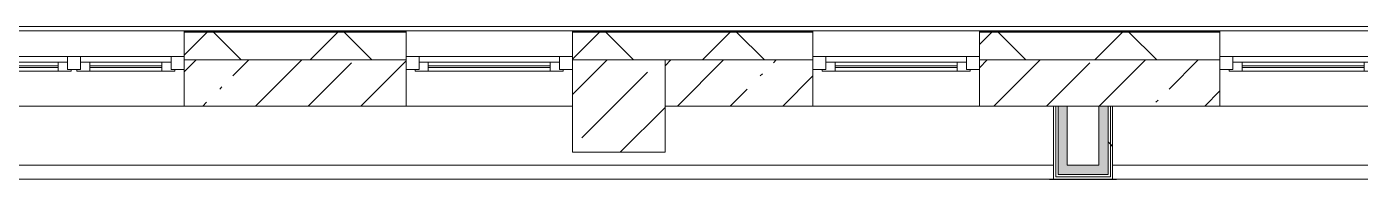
# Model space of a CAD drawing. Header units: millimetres. Extents: x -4029 to 232974, y -8553 to 104777.
# Drawn here: x 173685 to 180895, y 20753 to 21580 of the extents above; entities that cross this region are included whole.
import ezdxf

# ---------------------------------------------------------------- set-up
doc = ezdxf.new("R2010")
doc.units = ezdxf.units.MM
doc.layers.add('A-FLOR-2', color=7, linetype='Continuous', lineweight=5, true_color=0xaaaaaa)
doc.layers.add('I-WALL-5', color=7, linetype='Continuous', lineweight=9, true_color=0xe7e7e7)
for name, color, linetype, lineweight in [('A-GLAZ-1', 7, 'Continuous', 5), ('A-WALL', 7, 'Continuous', 9), ('A-WALL-4', 7, 'Continuous', 5), ('I-WALL-6', 7, 'Continuous', 5), ('S-COLS-2', 7, 'Continuous', 5)]:
    doc.layers.add(name, color=color, linetype=linetype, lineweight=lineweight)
pattern_1 = [(45, (71086.4, 0), (-530.33, 530.33), []), (135, (71086.4, 0), (-530.33, -530.33), [])]

# ---------------------------------------------------------------- blocks, each defined once
blk = doc.blocks.new('120_Окно_СКБ_1Ст - 120_Окно_СКБ_1Ст 900х2500_h_ с форточкой-22876038-1_2_1_птичка')
at = {"layer": 'A-GLAZ-1'}
for p, q in [((-450, -127), (-450, -57)), ((-450, -57), (-380, -57)), ((450, -57), (-450, -57)), ((-380, -57), (-380, -127)), ((380, -127), (380, -57)), ((380, -57), (450, -57)), ((450, -57), (450, -127)), ((-380, -127), (-450, -127)), ((-450, -127), (-400, -127)), ((-380, -127), (-400, -127)), ((-400, -127), (-400, -137)), ((-400, -137), (400, -137)), ((400, -137), (-400, -137)), ((380, -87), (-380, -87)), ((-380, -87), (-380, -127)), ((-330, -137), (-330, -87)), ((-330, -107), (330, -107)), ((330, -117), (-330, -117)), ((330, -137), (330, -87)), ((380, -127), (380, -87)), ((450, -127), (380, -127)), ((400, -127), (380, -127)), ((400, -127), (450, -127)), ((400, -137), (400, -127))]:
    blk.add_line(p, q, dxfattribs=at)
blk = doc.blocks.new('BSC_Колонна _Прямоугольная - 500х500-23282986-1_2_1_птичка')
at = {"layer": 'S-COLS-2'}
h = blk.add_hatch(dxfattribs=at)
h.set_pattern_fill('FP_199', color=256, style=0, pattern_type=2)
h.set_pattern_definition([(45, (-105800, -21150), (-285.1231, 285.1231), []), (45, (-105514.88, -21150), (-285.1231, 285.1231), [504.031, -100.806, 16.764, -84.042])])
h.paths.add_polyline_path([(250, -250), (250, 250), (-250, 250), (-250, -250), (236.2, -250)])
for p, q in [((250, 250), (-250, 250)), ((-250, 250), (-250, -250)), ((250, -250), (250, 250)), ((-250, -250), (250, -250))]:
    blk.add_line(p, q, dxfattribs=at)
blk = doc.blocks.new('120_Окно_СКБ_2Ст_Фрамуга сверху - 120_Окно_СКБ_2Ст_2300х2500_h_ ДОО-23103760-1_2_1_птичка')
at = {"layer": 'A-GLAZ-1'}
for p, q in [((-1150, -127), (-1150, -57)), ((-1150, -57), (-1080, -57)), ((1150, -57), (-1150, -57)), ((-1080, -57), (-1080, -127)), ((-1080, -57), (1080, -57)), ((520, -127), (520, -57)), ((520, -57), (590, -57)), ((590, -57), (590, -127)), ((1080, -127), (1080, -57)), ((1080, -57), (1150, -57)), ((1150, -57), (1150, -127)), ((-1080, -127), (-1150, -127)), ((-1150, -127), (-1100, -127)), ((-1080, -127), (-1100, -127)), ((-1100, -127), (-1100, -137)), ((-1100, -137), (540, -137)), ((540, -137), (-1100, -137)), ((520, -87), (-1080, -87)), ((-1080, -87), (-1080, -127)), ((-1030, -137), (-1030, -87)), ((-1030, -107), (470, -107)), ((470, -117), (-1030, -117)), ((470, -137), (470, -87)), ((520, -127), (520, -87)), ((590, -127), (520, -127)), ((540, -127), (520, -127)), ((540, -127), (570, -127)), ((540, -127), (570, -127)), ((540, -137), (540, -127)), ((590, -127), (570, -127)), ((570, -127), (570, -137)), ((570, -137), (1100, -137)), ((1100, -137), (570, -137)), ((1080, -87), (590, -87)), ((590, -87), (590, -127)), ((640, -137), (640, -87)), ((640, -107), (1030, -107)), ((1030, -117), (640, -117)), ((1030, -137), (1030, -87)), ((1080, -127), (1080, -87)), ((1150, -127), (1080, -127)), ((1100, -127), (1080, -127)), ((1100, -127), (1150, -127)), ((1100, -137), (1100, -127))]:
    blk.add_line(p, q, dxfattribs=at)
blk = doc.blocks.new('Зашивка приборов отопления - Зашивка приборов отопления-33267402-1_2_1_птичка')
at = {"layer": 'A-WALL-4'}
for p, q in [((103450, 21150), (101150, 21150)), ((105550, 21150), (104650, 21150)), ((107750, 21150), (106850, 21150)), ((101150, 20829), (108150, 20829)), ((108150, 20829), (101150, 20829)), ((101150, 20754), (108150, 20754))]:
    blk.add_line(p, q, dxfattribs=at)
blk = doc.blocks.new('Зашивка приборов отопления1 - Зашивка приборов отопления-33268338-1_2_1_птичка')
at = {"layer": 'A-WALL-4'}
for p, q in [((109950, 21150), (109050, 21150)), ((108470, 20829), (110550, 20829)), ((110550, 20829), (108470, 20829)), ((108470, 20754), (110550, 20754))]:
    blk.add_line(p, q, dxfattribs=at)

msp = doc.modelspace()

# ---------------------------------------------------------------- hatches: boundary and pattern name
at = {"layer": 'A-WALL-4'}
h = msp.add_hatch(dxfattribs=at)
h.set_pattern_fill('FP_135', color=256, style=0, pattern_type=2)
h.set_pattern_definition([(45, (71086.4, 0), (-353.5534, 353.5534), []), (135, (71086.4, 0), (-353.5534, -353.5534), [])])
h.paths.add_polyline_path([(171666.4063, 21400), (172236.4063, 21400), (172236.4063, 21550), (167696.4063, 21550), (167696.4063, 21400), (170830.028, 21400)])
h.paths.add_polyline_path([(175736.4063, 21400), (175736.4063, 21550), (174536.4063, 21550), (174536.4063, 21400), (175025.0597, 21400)])
h.paths.add_polyline_path([(164146.4063, 21400), (164396.4063, 21400), (164392.862, 21550), (164146.4063, 21550)])
h.paths.add_polyline_path([(177936.4063, 21400), (177936.4063, 21550), (176636.4063, 21550), (176636.4063, 21400), (177136.4063, 21400)])
h.paths.add_polyline_path([(181436.4063, 21400), (181889.5611, 21400), (181781.0504, 21550), (181036.406, 21550), (181036.406, 21400), (181317.6073, 21400)])
h.paths.add_polyline_path([(178836.4063, 21400), (180136.406, 21400), (180136.406, 21550), (178836.4063, 21550), (178836.4063, 21540.1279)])
h.paths.add_polyline_path([(182136.4063, 21400), (182321.5402, 21400), (182213.0295, 21550), (182027.8956, 21550), (182056.8318, 21510)])
at = {"layer": 'I-WALL-5'}
for points in [[(179261.4062, 20779), (179311.4062, 20779), (179311.4062, 21150), (179261.4062, 21150), (179261.4062, 20786.724)], [(179481.4062, 20829), (179531.4062, 20829), (179531.4062, 21150), (179481.4062, 21150), (179481.4062, 20900)], [(179531.4062, 20779), (179531.4062, 20829), (179311.4062, 20826.4643), (179311.4062, 20779)]]:
    msp.add_hatch(color=256, dxfattribs=at).paths.add_polyline_path(points)
at = {"layer": 'I-WALL-6'}
h = msp.add_hatch(dxfattribs=at)
h.set_pattern_fill('FP_116', color=256, style=0, pattern_type=2)
h.set_pattern_definition([(45, (71086.4, 0), (-285.1231, 285.1231), []), (45, (71371.53, 0), (-285.1231, 285.1231), [504.031, -100.806, 16.764, -84.042])])
h.paths.add_polyline_path([(174536.4063, 21150), (175736.4063, 21150), (175736.4063, 21400), (174536.4063, 21400), (174536.4063, 21217.1319)])
h.paths.add_polyline_path([(172236.4063, 21150), (172236.4063, 21400), (171886.4063, 21400), (171886.4063, 21150)])
h.paths.add_polyline_path([(177936.4063, 21150), (177936.4063, 21400), (177136.4063, 21400), (177136.4063, 21150)])
h.paths.add_polyline_path([(181317.6073, 21150), (181436.4063, 21150), (181436.4063, 21400), (181036.406, 21400), (181036.406, 21150)])
h.paths.add_polyline_path([(178836.4063, 21150), (180136.406, 21150), (180136.406, 21400), (178836.4063, 21400), (178836.4063, 21320.5967)])
h = msp.add_hatch(dxfattribs=at)
h.set_pattern_fill('FP_213', color=256, style=0, pattern_type=2)
h.set_pattern_definition(pattern_1)
h.paths.add_polyline_path([(179531.4062, 20779), (179543.9062, 20779.7102), (179543.9062, 21150), (179531.4062, 21150), (179531.4062, 20786.724)])
h = msp.add_hatch(dxfattribs=at)
h.set_pattern_fill('FP_213', color=256, style=0, pattern_type=2)
h.set_pattern_definition(pattern_1)
h.paths.add_polyline_path([(179556.4062, 20766.5), (179556.4062, 21150), (179543.9062, 21144.6121), (179543.9062, 20766.5)])

# ---------------------------------------------------------------- linework, layer by layer
at = {"layer": 'A-FLOR-2'}
msp.add_line((179576.4062, 20753), (179215.4062, 20753), dxfattribs=at)
at = {"layer": 'A-WALL'}
for p, q in [((175736.4063, 21553), (174536.4063, 21553)), ((175736.4063, 21550), (174536.4063, 21550)), ((177936.4063, 21553), (176636.4063, 21553)), ((177936.4063, 21550), (176636.4063, 21550)), ((180136.406, 21553), (178836.4063, 21553)), ((180136.406, 21550), (178836.4063, 21550)), ((174536.4063, 21400), (175736.4063, 21400)), ((177136.4063, 21400), (177936.4063, 21400)), ((178836.4063, 21400), (180136.406, 21400)), ((179311.4062, 21150), (179236.4062, 21150)), ((179248.9062, 20766.5), (179248.9062, 21150)), ((179261.4062, 20779), (179261.4062, 21150)), ((179556.4062, 21150), (179481.4062, 21150)), ((179531.4062, 21150), (179531.4062, 20779)), ((179543.9062, 21150), (179543.9062, 20766.5)), ((179543.9062, 20766.5), (179248.9062, 20766.5)), ((179531.4062, 20779), (179261.4062, 20779))]:
    msp.add_line(p, q, dxfattribs=at)
at = {"layer": 'A-WALL-4'}
for p, q in [((167656.4063, 21580), (182228.3542, 21580)), ((176636.4063, 21558), (167696.4063, 21558)), ((174536.4063, 21558), (174536.4063, 21400)), ((175736.4063, 21400), (175736.4063, 21558)), ((181036.406, 21558), (176636.4063, 21558)), ((176636.4063, 21558), (176636.4063, 21400)), ((177936.4063, 21400), (177936.4063, 21558)), ((178836.4063, 21558), (178836.4063, 21400)), ((180136.406, 21400), (180136.406, 21558))]:
    msp.add_line(p, q, dxfattribs=at)
at = {"layer": 'I-WALL-6'}
for p, q in [((174536.4063, 21400), (174536.4063, 21150)), ((175736.4063, 21150), (175736.4063, 21400)), ((177936.4063, 21150), (177936.4063, 21400)), ((178836.4063, 21400), (178836.4063, 21150)), ((180136.406, 21150), (180136.406, 21400)), ((176636.4063, 21150), (171886.4063, 21150)), ((179236.4062, 21150), (177136.4063, 21150)), ((179236.4062, 21150), (179236.4062, 20754)), ((179311.4062, 21150), (179481.4062, 21150)), ((179311.4062, 20829), (179311.4062, 21150)), ((179481.4062, 21150), (179481.4062, 20829)), ((181436.4063, 21150), (179556.4062, 21150)), ((179556.4062, 20754), (179556.4062, 21150)), ((179481.4062, 20829), (179311.4062, 20829)), ((179236.4062, 20754), (179556.4062, 20754))]:
    msp.add_line(p, q, dxfattribs=at)

# ---------------------------------------------------------------- block references
at = {"layer": 'A-GLAZ-1'}
for name, p in [('120_Окно_СКБ_2Ст_Фрамуга сверху - 120_Окно_СКБ_2Ст_2300х2500_h_ ДОО-23103760-1_2_1_птичка', (173386.4063, 21475)), ('120_Окно_СКБ_1Ст - 120_Окно_СКБ_1Ст 900х2500_h_ с форточкой-22876038-1_2_1_птичка', (176186.4063, 21475)), ('120_Окно_СКБ_1Ст - 120_Окно_СКБ_1Ст 900х2500_h_ с форточкой-22876038-1_2_1_птичка', (178386.4063, 21475)), ('120_Окно_СКБ_1Ст - 120_Окно_СКБ_1Ст 900х2500_h_ с форточкой-22876038-1_2_1_птичка', (180586.406, 21475))]:
    msp.add_blockref(name, p, dxfattribs=at)
at = {"layer": 'A-WALL-4'}
for name in ['Зашивка приборов отопления - Зашивка приборов отопления-33267402-1_2_1_птичка', 'Зашивка приборов отопления1 - Зашивка приборов отопления-33268338-1_2_1_птичка']:
    msp.add_blockref(name, (71086.4063, 0), dxfattribs=at)
at = {"layer": 'S-COLS-2'}
msp.add_blockref('BSC_Колонна _Прямоугольная - 500х500-23282986-1_2_1_птичка', (176886.4063, 21150), dxfattribs=at)

doc.saveas('drawing.dxf')
